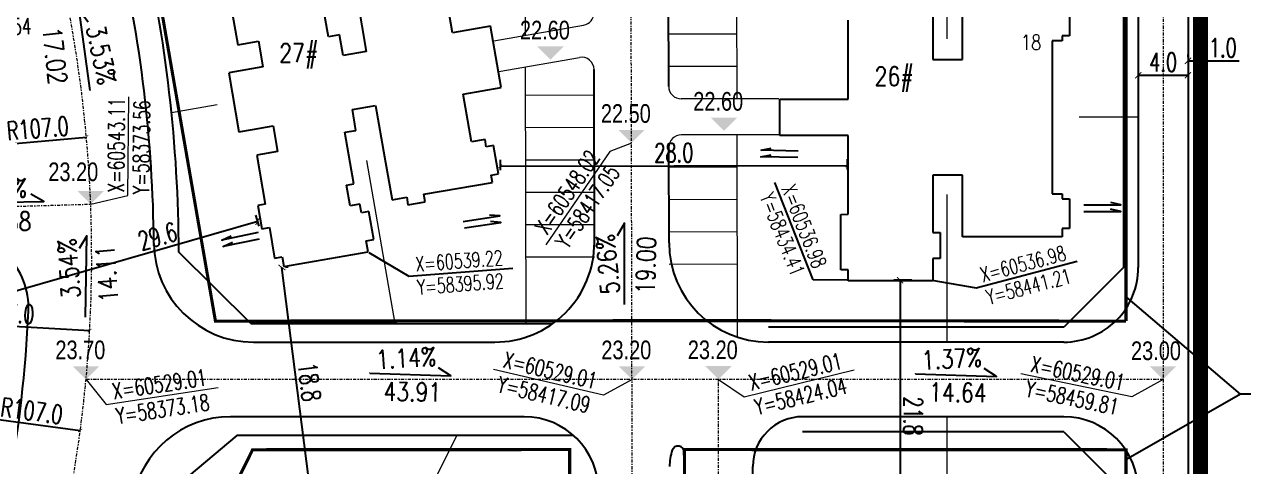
# Model space of a CAD drawing. Header units: inches. Extents: x 393 to 1582, y 246 to 1188.
# Drawn here: x 1332.2 to 1430.3, y 731.2 to 766.8 of the extents above; entities that cross this region are included whole.
import ezdxf

# ---------------------------------------------------------------- set-up
doc = ezdxf.new("R2010")
doc.units = ezdxf.units.IN
doc.header["$MEASUREMENT"] = 0
for name, pattern in [('BORDER2', [0.875, 0.25, -0.125, 0.25, -0.125, 0, -0.125]), ('CENTERX2', [4, 2.5, -0.5, 0.5, -0.5]), ('DASHED2', [0.375, 0.25, -0.125]), ('DOTE', [2.42, 2, -0.2, 0.02, -0.2])]:
    doc.linetypes.add(name, pattern=pattern)
for name, color, linetype in [('buildcoor', 7, 'Continuous'), ('DIM', 4, 'Continuous'), ('drain', 4, 'Continuous'), ('ELEV', 1, 'Continuous'), ('ROAD-TEXT', 4, 'Continuous'), ('roaddim', 2, 'Continuous'), ('roadradiu', 3, 'Continuous'), ('rod', 1, 'Continuous'), ('外墙', 42, 'Continuous'), ('建筑层数', 7, 'Continuous'), ('车库边线', 4, 'DOTE')]:
    doc.layers.add(name, color=color, linetype=linetype)
for name, color, linetype, lineweight in [('HONG', 6, 'DOTE', 15), ('parking', 30, 'Continuous', 18), ('ROAD', 1, 'Continuous', 25), ('ROAD-CENTER', 7, 'CENTERX2', 18), ('ROAD-ZB', 4, 'Continuous', 15), ('walk', 2, 'Continuous', 18), ('围墙', 75, 'FENCELINE1', 15), ('建筑型号', 2, 'Continuous', 18)]:
    doc.layers.add(name, color=color, linetype=linetype, lineweight=lineweight)
doc.styles.add('_HZTXT', font='txt.shx', dxfattribs={"width": 0.8, "bigfont": 'hztxt.shx'})
doc.styles.add('DIM_FONT', font='SIMPLEX.shx', dxfattribs={"width": 0.8})
doc.styles.add('FLS', font='', dxfattribs={"width": 0.8})
doc.styles.add('HZ', font='simplex.shx', dxfattribs={"width": 0.7, "bigfont": 'hztxt.shx'})
doc.styles.get('FLS').set_extended_font_data('创艺繁隶书')
doc.linetypes.add('FENCELINE1', pattern='A,0.25,-0.1,[133,ltypeshp.shx,S=0.1,R=0,X=-0.1,Y=0],-0.1,1', length=1.45)
doc.dimstyles.new('NORMAL', dxfattribs={"dimtxt": 1.5, "dimasz": 0.3, "dimexe": 0.5, "dimexo": 0.3, "dimgap": 0.3, "dimtad": 1, "dimdec": 1, "dimzin": 1, "dimdsep": 46, "dimtxsty": 'HZ', "dimblk": 'ARCHTICK', "dimcen": 0, "dimclrt": 256, "dimadec": 0, "dimazin": 0, "dimtfac": 1, "dimtdec": 1, "dimtofl": 0, "dimtmove": 0, "dimatfit": 3, "dimldrblk": 'ARCHTICK', "dimfxl": 1, "dimtolj": 2, "dimtzin": 0, "dimarcsym": 0})

# ---------------------------------------------------------------- blocks, each defined once
blk = doc.blocks.new('_ARCHTICK')
at = {"color": 0, "linetype": 'ByBlock', "const_width": 0.15}
blk.add_lwpolyline([(-0.5, -0.5), (0.5, 0.5)], dxfattribs=at)
blk = doc.blocks.new('*D133')
at = {"layer": 'DEFPOINTS', "color": 0, "ltscale": 0.3, "transparency": 16777216}
for p in [(1230.658, 748.136), (1336.737, 734.125)]:
    blk.add_point(p, dxfattribs=at)
at = {"layer": 'roadradiu', "color": 0, "lineweight": -2, "ltscale": 0.3, "transparency": 16777216}
blk.add_line((1329.893, 735.029), (1336.737, 734.125), dxfattribs=at)
at = {"layer": 'roadradiu', "color": 0, "lineweight": -2, "ltscale": 0.3, "transparency": 16777216, "xscale": 0.3, "yscale": 0.3, "zscale": 0.3, "rotation": 352.4757453333669}
blk.add_blockref('_ARCHTICK', (1336.737, 734.125), dxfattribs=at)
at = {"layer": 'roadradiu', "ltscale": 0.3, "transparency": 16777216, "insert": (1332.831, 735.7), "char_height": 1.5, "attachment_point": 5, "rotation": 352.47575, "style": 'HZ'}
blk.add_mtext('\\A2;R107.0', dxfattribs=at)
blk = doc.blocks.new('*D134')
at = {"layer": 'DEFPOINTS', "color": 0, "ltscale": 0.3, "transparency": 16777216}
for p in [(1337.23, 757.702), (1230.658, 748.136)]:
    blk.add_point(p, dxfattribs=at)
at = {"layer": 'roadradiu', "color": 0, "lineweight": -2, "ltscale": 0.3, "transparency": 16777216}
blk.add_line((1330.592, 757.106), (1337.23, 757.702), dxfattribs=at)
at = {"layer": 'roadradiu', "color": 0, "lineweight": -2, "ltscale": 0.3, "transparency": 16777216, "xscale": 0.3, "yscale": 0.3, "zscale": 0.3, "rotation": 5.129008146556584}
blk.add_blockref('_ARCHTICK', (1337.23, 757.702), dxfattribs=at)
at = {"layer": 'roadradiu', "ltscale": 0.3, "transparency": 16777216, "insert": (1333.312, 758.404), "char_height": 1.5, "attachment_point": 5, "rotation": 5.12901, "style": 'HZ'}
blk.add_mtext('\\A2;R107.0', dxfattribs=at)
blk = doc.blocks.new('*D135')
at = {"layer": 'DEFPOINTS', "color": 0, "ltscale": 0.3, "transparency": 16777216}
for p in [(1335.248, 770.716), (1230.658, 748.136)]:
    blk.add_point(p, dxfattribs=at)
at = {"layer": 'roadradiu', "color": 0, "lineweight": -2, "ltscale": 0.3, "transparency": 16777216}
blk.add_line((1329.139, 769.397), (1335.248, 770.716), dxfattribs=at)
at = {"layer": 'roadradiu', "color": 0, "lineweight": -2, "ltscale": 0.3, "transparency": 16777216, "xscale": 0.3, "yscale": 0.3, "zscale": 0.3, "rotation": 12.18248705883237}
blk.add_blockref('_ARCHTICK', (1335.248, 770.716), dxfattribs=at)
at = {"layer": 'roadradiu', "ltscale": 0.3, "transparency": 16777216, "insert": (1331.679, 771.019), "char_height": 1.5, "attachment_point": 5, "rotation": 12.18249, "style": 'HZ'}
blk.add_mtext('\\A2;R107.0', dxfattribs=at)
blk = doc.blocks.new('*D101')
at = {"layer": 'DEFPOINTS', "color": 0, "ltscale": 0.3, "transparency": 16777216}
for p in [(1230.658, 748.136), (1337.491, 742.157)]:
    blk.add_point(p, dxfattribs=at)
at = {"layer": 'roadradiu', "color": 0, "lineweight": -2, "ltscale": 0.3, "transparency": 16777216}
blk.add_line((1327.681, 742.706), (1337.491, 742.157), dxfattribs=at)
at = {"layer": 'roadradiu', "color": 0, "lineweight": -2, "ltscale": 0.3, "transparency": 16777216, "xscale": 0.3, "yscale": 0.3, "zscale": 0.3, "rotation": 356.7965043418631}
blk.add_blockref('_ARCHTICK', (1337.491, 742.157), dxfattribs=at)
at = {"layer": 'roadradiu', "ltscale": 0.3, "transparency": 16777216, "insert": (1330.56, 743.596), "char_height": 1.5, "attachment_point": 5, "rotation": 356.7965, "style": 'HZ'}
blk.add_mtext('\\A2;R107.0', dxfattribs=at)
blk = doc.blocks.new('*D242')
at = {"layer": 'DEFPOINTS', "color": 0, "ltscale": 0.3, "transparency": 16777216}
for p in [(1398.427, 755.427), (1370.522, 754.738), (1398.428, 754.796)]:
    blk.add_point(p, dxfattribs=at)
at = {"layer": 'DIM', "color": 0, "lineweight": -2, "ltscale": 0.3, "transparency": 16777216}
for p, q in [((1370.521, 755.038), (1370.519, 755.868)), ((1370.521, 755.368), (1398.427, 755.427)), ((1398.427, 755.096), (1398.426, 755.927))]:
    blk.add_line(p, q, dxfattribs=at)
at = {"layer": 'DIM', "color": 0, "lineweight": -2, "ltscale": 0.3, "transparency": 16777216, "xscale": 0.3, "yscale": 0.3, "zscale": 0.3}
for p, rotation in [((1370.521, 755.368), 180.1195534795543), ((1398.427, 755.427), 0.1195534795542959)]:
    blk.add_blockref('_ARCHTICK', p, dxfattribs=dict(at, rotation=rotation))
at = {"layer": 'DIM', "ltscale": 0.3, "transparency": 16777216, "insert": (1384.471, 756.448), "char_height": 1.5, "attachment_point": 5, "rotation": 0.11955, "style": 'HZ'}
blk.add_mtext('\\A2;28.0', dxfattribs=at)
blk = doc.blocks.new('*D93')
at = {"layer": 'DEFPOINTS', "color": 0, "ltscale": 0.3, "transparency": 16777216}
for p in [(1403.917, 746.194), (1402.666, 724.377), (1403.919, 724.377)]:
    blk.add_point(p, dxfattribs=at)
at = {"layer": 'DIM', "color": 0, "lineweight": -2, "ltscale": 0.3, "transparency": 16777216}
for p, q in [((1403.617, 746.194), (1402.165, 746.194)), ((1402.665, 746.194), (1402.666, 724.377)), ((1403.619, 724.377), (1402.166, 724.377))]:
    blk.add_line(p, q, dxfattribs=at)
at = {"layer": 'DIM', "color": 0, "lineweight": -2, "ltscale": 0.3, "transparency": 16777216, "xscale": 0.5, "yscale": 0.5, "zscale": 0.5}
for p, rotation in [((1402.665, 746.194), 90.00443267579449), ((1402.666, 724.377), 270.0044326757945)]:
    blk.add_blockref('_ARCHTICK', p, dxfattribs=dict(at, rotation=rotation))
at = {"layer": 'DIM', "ltscale": 0.3, "transparency": 16777216, "insert": (1403.716, 735.285), "char_height": 1.5, "attachment_point": 5, "rotation": 270.00443, "style": 'HZ'}
blk.add_mtext('\\A2;21.8', dxfattribs=at)
blk = doc.blocks.new('psss')
at = {"layer": 'drain', "ltscale": 3}
for points in [[(-2.979, 0.527), (0.007, 0.531), (-0.808, 0.714)], [(-2.967, -0.004), (0, 0), (-0.815, 0.183)]]:
    blk.add_lwpolyline(points, dxfattribs=at)
blk = doc.blocks.new('*D445')
at = {"layer": 'DEFPOINTS', "color": 0, "ltscale": 0.3, "transparency": 16777216}
for p in [(1421.826, 763.842), (1425.826, 763.842), (1425.827, 762.677)]:
    blk.add_point(p, dxfattribs=at)
at = {"layer": 'roaddim', "color": 0, "lineweight": -2, "ltscale": 0.3, "transparency": 16777216}
for p, q in [((1421.827, 763.542), (1421.827, 762.176)), ((1425.827, 763.542), (1425.827, 762.177)), ((1421.827, 762.676), (1425.827, 762.677))]:
    blk.add_line(p, q, dxfattribs=at)
at = {"layer": 'roaddim', "color": 0, "lineweight": -2, "ltscale": 0.3, "transparency": 16777216, "xscale": 0.5, "yscale": 0.5, "zscale": 0.5}
for p, rotation in [((1421.827, 762.676), 180.0044326757362), ((1425.827, 762.677), 0.004432675736225939)]:
    blk.add_blockref('_ARCHTICK', p, dxfattribs=dict(at, rotation=rotation))
at = {"layer": 'roaddim', "ltscale": 0.3, "transparency": 16777216, "insert": (1423.827, 763.726), "char_height": 1.5, "attachment_point": 5, "rotation": 0.00443, "style": 'HZ'}
blk.add_mtext('\\A2;4.0', dxfattribs=at)
blk = doc.blocks.new('*D458')
at = {"layer": 'DEFPOINTS', "color": 0, "ltscale": 0.3, "transparency": 16777216}
for p in [(1352.948, 747.223), (1352.948, 747.223), (1355.311, 728.579)]:
    blk.add_point(p, dxfattribs=at)
at = {"layer": 'DIM', "color": 0, "lineweight": -2, "ltscale": 0.3, "transparency": 16777216}
for p, q in [((1355.311, 728.579), (1352.948, 747.223)), ((1353.245, 747.261), (1353.444, 747.286)), ((1355.609, 728.617), (1355.807, 728.642))]:
    blk.add_line(p, q, dxfattribs=at)
at = {"layer": 'DIM', "color": 0, "lineweight": -2, "ltscale": 0.3, "transparency": 16777216, "xscale": 0.5, "yscale": 0.5, "zscale": 0.5}
for p, rotation in [((1352.948, 747.223), 97.22374754154184), ((1355.311, 728.579), 277.2237475415419)]:
    blk.add_blockref('_ARCHTICK', p, dxfattribs=dict(at, rotation=rotation))
at = {"layer": 'DIM', "ltscale": 0.3, "transparency": 16777216, "insert": (1355.171, 738.033), "char_height": 1.5, "attachment_point": 5, "rotation": 277.22375, "style": 'HZ'}
blk.add_mtext('\\A2;18.8', dxfattribs=at)
blk = doc.blocks.new('*D475')
at = {"layer": 'DEFPOINTS', "color": 0, "ltscale": 0.3, "transparency": 16777216}
for p in [(1425.826, 763.837), (1426.826, 763.837), (1426.826, 763.837)]:
    blk.add_point(p, dxfattribs=at)
at = {"layer": 'roaddim', "color": 0, "lineweight": -2, "ltscale": 0.3, "transparency": 16777216}
for p, q in [((1425.826, 764.137), (1425.826, 764.337)), ((1426.826, 764.137), (1426.826, 764.337)), ((1425.826, 763.837), (1426.826, 763.837)), ((1426.826, 763.837), (1429.926, 763.837))]:
    blk.add_line(p, q, dxfattribs=at)
at = {"layer": 'roaddim', "color": 0, "lineweight": -2, "ltscale": 0.3, "transparency": 16777216, "xscale": 0.5, "yscale": 0.5, "zscale": 0.5}
for p, rotation in [((1425.826, 763.837), 180.0044326756319), ((1426.826, 763.837), 0.004432675631941912)]:
    blk.add_blockref('_ARCHTICK', p, dxfattribs=dict(at, rotation=rotation))
at = {"layer": 'roaddim', "ltscale": 0.3, "transparency": 16777216, "insert": (1428.626, 764.887), "char_height": 1.5, "attachment_point": 5, "rotation": 0.00443, "style": 'HZ'}
blk.add_mtext('\\A2;1.0', dxfattribs=at)
blk = doc.blocks.new('*D485')
at = {"layer": 'DEFPOINTS', "color": 0, "ltscale": 0.3, "transparency": 16777216}
for p in [(1351.004, 750.954), (1351.201, 750.269), (1322.783, 742.077)]:
    blk.add_point(p, dxfattribs=at)
at = {"layer": 'DIM', "color": 0, "lineweight": -2, "ltscale": 0.3, "transparency": 16777216}
for p, q in [((1351.118, 750.558), (1350.866, 751.434)), ((1322.586, 742.762), (1351.004, 750.954)), ((1322.7, 742.365), (1322.448, 743.242))]:
    blk.add_line(p, q, dxfattribs=at)
at = {"layer": 'DIM', "color": 0, "lineweight": -2, "ltscale": 0.3, "transparency": 16777216, "xscale": 0.5, "yscale": 0.5, "zscale": 0.5}
for p, rotation in [((1351.004, 750.954), 16.08136044582039), ((1322.586, 742.762), 196.0813604458204)]:
    blk.add_blockref('_ARCHTICK', p, dxfattribs=dict(at, rotation=rotation))
at = {"layer": 'DIM', "ltscale": 0.3, "transparency": 16777216, "insert": (1342.958, 749.727), "char_height": 1.5, "attachment_point": 5, "rotation": 16.08136, "style": 'HZ'}
blk.add_mtext('\\A2;29.6', dxfattribs=at)
blk = doc.blocks.new('*D492')
at = {"layer": 'DEFPOINTS', "color": 0, "ltscale": 0.3, "transparency": 16777216}
for p in [(1358.601, 931.789), (1401.243, 584.396)]:
    blk.add_point(p, dxfattribs=at)
at = {"layer": 'roadradiu', "color": 0, "lineweight": -2, "ltscale": 0.3, "transparency": 16777216}
blk.add_line((1359.887, 921.316), (1358.601, 931.789), dxfattribs=at)
at = {"layer": 'roadradiu', "color": 0, "lineweight": -2, "ltscale": 0.3, "transparency": 16777216, "xscale": 0.3, "yscale": 0.3, "zscale": 0.3, "rotation": 96.9979633637875}
blk.add_blockref('_ARCHTICK', (1358.601, 931.789), dxfattribs=at)
at = {"layer": 'roadradiu', "ltscale": 0.3, "transparency": 16777216, "insert": (1360.573, 924.347), "char_height": 1.5, "attachment_point": 5, "rotation": 276.99796, "style": 'HZ'}
blk.add_mtext('\\A2;R350.0', dxfattribs=at)
blk = doc.blocks.new('*D366')
at = {"layer": 'DEFPOINTS', "color": 0, "ltscale": 0.3, "transparency": 16777216}
for p in [(1186.267, 889.56), (1351.243, 417.562)]:
    blk.add_point(p, dxfattribs=at)
at = {"layer": 'roadradiu', "color": 0, "lineweight": -2, "ltscale": 0.3, "transparency": 16777216}
blk.add_line((1189.23, 881.081), (1186.267, 889.56), dxfattribs=at)
at = {"layer": 'roadradiu', "color": 0, "lineweight": -2, "ltscale": 0.3, "transparency": 16777216, "xscale": 0.5, "yscale": 0.5, "zscale": 0.5, "rotation": 109.2659378040136}
blk.add_blockref('_ARCHTICK', (1186.267, 889.56), dxfattribs=at)
at = {"layer": 'roadradiu', "ltscale": 0.3, "transparency": 16777216, "insert": (1189.256, 884.189), "char_height": 1.5, "attachment_point": 5, "rotation": 289.26594, "style": 'HZ'}
blk.add_mtext('\\A2;R500.0', dxfattribs=at)

msp = doc.modelspace()

# ---------------------------------------------------------------- linework, layer by layer
at = {"color": 0, "linetype": 'Continuous', "ltscale": 0.8}
msp.add_lwpolyline([(1426.844, 536.092), (1426.815, 910.745), (1426.807, 1022.255), (1400.036, 1024.325), (1284.261, 1007.768), (1266.137, 999.783), (1247.635, 993.698), (1228.285, 991.04), (1202.494, 982.36), (1117.913, 953.896), (1100.558, 945.076), (1085.516, 940.69), (1081.804, 939.607), (1046.289, 923.855), (1029.998, 913.017), (996.429, 893.636), (977.879, 887.026), (961.959, 875.839), (928.516, 856.12), (914.05, 842.892), (896.276, 834.465), (836.029, 788.221), (789.969, 749.228)], dxfattribs=at)
at = {"layer": 'buildcoor', "color": 0, "ltscale": 0.3}
for points in [[(1395.679, 746.237), (1392.588, 754.048)], [(1359.943, 748.437), (1363.152, 746.538)], [(1408.795, 745.582), (1416.913, 747.741)], [(1363.152, 746.538), (1371.527, 747.182)], [(1398.429, 746.193), (1395.679, 746.237)], [(1405.229, 746.194), (1408.795, 745.582)]]:
    msp.add_lwpolyline(points, dxfattribs=at)
at = {"layer": 'DIM', "color": 0, "ltscale": 0.3}
for p, q in [((1420.628, 747.228), (1415.828, 742.427)), ((1415.829, 734.027), (1420.629, 729.228))]:
    msp.add_line(p, q, dxfattribs=at)
at = {"layer": 'ELEV', "color": 0}
for points in [[(1373.5, 764.995), (1375.621, 764.995), (1374.561, 763.934)], [(1387.438, 759.267), (1389.559, 759.267), (1388.499, 758.207)], [(1380.007, 758.29), (1382.128, 758.29), (1381.067, 757.23)], [(1380.007, 758.29), (1382.128, 758.29), (1381.067, 757.23)], [(1336.516, 753.38), (1338.637, 753.38), (1337.576, 752.319)], [(1336.138, 739.288), (1338.259, 739.288), (1337.198, 738.227)], [(1380.047, 739.286), (1382.169, 739.286), (1381.108, 738.225)], [(1387, 739.296), (1389.121, 739.296), (1388.06, 738.235)], [(1422.757, 739.288), (1424.878, 739.288), (1423.817, 738.227)]]:
    msp.add_solid(points, dxfattribs=at)
at = {"layer": 'HONG', "color": 0, "linetype": 'BORDER2', "ltscale": 0.8, "const_width": 1.2}
msp.add_lwpolyline([(1426.844, 536.092), (1426.815, 910.745), (1426.807, 1022.255), (1400.036, 1024.325), (1284.261, 1007.768), (1266.137, 999.783), (1247.635, 993.698), (1228.285, 991.04), (1202.494, 982.36), (1117.913, 953.896), (1100.558, 945.076), (1085.516, 940.69), (1081.804, 939.607), (1046.289, 923.855), (1029.998, 913.017), (996.429, 893.636), (977.879, 887.026), (961.959, 875.839), (928.516, 856.12), (914.05, 842.892), (896.276, 834.465), (836.029, 788.221), (789.969, 749.228)], dxfattribs=at)
at = {"layer": 'parking', "color": 0}
for p, q in [((1372.549, 765.899), (1372.494, 791.568)), ((1389.56, 760.786), (1389.509, 784.386)), ((1389.549, 765.986), (1384.049, 765.974)), ((1372.598, 742.726), (1372.554, 763.363)), ((1389.554, 763.386), (1384.054, 763.374)), ((1372.559, 761.08), (1378.059, 761.092)), ((1372.565, 758.48), (1378.065, 758.492)), ((1389.601, 741.623), (1389.566, 757.886)), ((1372.57, 755.88), (1378.07, 755.892)), ((1389.571, 755.286), (1384.071, 755.274)), ((1372.576, 753.28), (1378.076, 753.292)), ((1389.577, 752.686), (1384.077, 752.674)), ((1372.581, 750.68), (1378.081, 750.692)), ((1389.583, 750.086), (1384.083, 750.074)), ((1372.587, 748.08), (1378.087, 748.092)), ((1389.588, 747.486), (1384.088, 747.474))]:
    msp.add_line(p, q, dxfattribs=at)
at = {"layer": 'ROAD', "color": 0, "linetype": 'Continuous'}
for p, q in [((1425.814, 924.973), (1425.84, 593.975)), ((1420.625, 786.79), (1420.628, 747.228)), ((1421.825, 786.79), (1421.828, 747.228)), ((1415.828, 742.427), (1392.084, 742.427)), ((1415.828, 741.227), (1392.084, 741.227)), ((1415.829, 735.227), (1394.822, 735.227)), ((1415.829, 734.027), (1394.822, 734.027)), ((1385.32, 732.367), (1385.346, 713.519)), ((1390.846, 713.527), (1390.822, 731.222))]:
    msp.add_line(p, q, dxfattribs=at)
at = {"layer": 'ROAD', "color": 0}
for p, q in [((1384.058, 761.774), (1384.011, 783.374)), ((1378.084, 749.244), (1378.055, 763.131)), ((1384.084, 749.21), (1384.068, 756.874)), ((1350.443, 742.727), (1344.658, 748.46)), ((1350.443, 742.727), (1374.748, 742.727)), ((1350.653, 741.227), (1354.783, 741.227)), ((1350.653, 741.227), (1370.084, 741.227)), ((1354.962, 735.227), (1348.822, 735.227)), ((1372.427, 735.227), (1348.822, 735.227)), ((1349.33, 733.727), (1342.929, 728.355)), ((1376.396, 733.727), (1349.33, 733.727))]:
    msp.add_line(p, q, dxfattribs=at)
for centre, radius, start, end in [((1230.658, 748.136), 114, 0.1628, 13.09782), ((1230.658, 748.136), 112, 0.52086, 13.09782), ((1370.084, 749.227), 8, 270, 0.12254), ((1392.084, 749.227), 8, 180.12254, 270), ((1350.653, 749.227), 8, 180.52086, 270), ((1350.653, 749.227), 8, 180.52086, 270), ((1348.822, 727.227), 8, 90, 169.96556), ((1372.427, 729.227), 6, 0.12254, 90)]:
    msp.add_arc(centre, radius, start, end, dxfattribs=at)
at = {"layer": 'ROAD', "color": 0, "linetype": 'Continuous'}
for centre, radius, start, end in [((1415.828, 747.227), 6, 270, 0.00443), ((1394.822, 731.227), 4, 90, 180.07863), ((1415.829, 729.227), 6, 0.00443, 90), ((1388.13, 731.227), 4, 161.00617, 180.11013), ((1384.82, 732.366), 0.5, 0.07863, 161.00617)]:
    msp.add_arc(centre, radius, start, end, dxfattribs=at)
at = {"layer": 'ROAD-CENTER', "color": 5, "ltscale": 0.1}
for p, q in [((1423.814, 925.071), (1423.828, 738.227)), ((1381.321, 638.6), (1380.798, 882.992)), ((1145.762, 746.643), (1337.576, 752.319)), ((1355.63, 738.227), (1337.198, 738.227)), ((1423.828, 738.227), (1337.198, 738.227)), ((1388.096, 713.523), (1388.062, 738.227)), ((1423.828, 738.227), (1423.84, 593.974))]:
    msp.add_line(p, q, dxfattribs=at)
msp.add_arc((1230.658, 748.136), 107, 325.12521, 13.09782, dxfattribs=at)
at = {"layer": 'ROAD-TEXT', "color": 0}
for points in [[(1337.532, 761.444), (1337.532, 761.444), (1336.649, 767.904), (1337.38, 766.977)], [(1327.277, 752.411), (1327.277, 752.411), (1333.796, 752.538), (1332.767, 753.116)], [(1380.509, 744.26), (1380.509, 744.26), (1380.51, 750.78), (1379.912, 749.762)], [(1337.162, 743.243), (1337.162, 743.243), (1337.265, 749.762), (1336.651, 748.754)], [(1360.023, 738.737), (1360.023, 738.737), (1366.54, 738.514), (1365.543, 739.146)], [(1403.901, 738.683), (1403.901, 738.683), (1410.418, 738.461), (1409.421, 739.093)]]:
    msp.add_lwpolyline(points, dxfattribs=at)
at = {"layer": 'ROAD-ZB', "color": 0, "ltscale": 0.3}
for points in [[(1340.57, 753.022), (1340.647, 760.931)], [(1381.067, 757.23), (1379.319, 756.539)], [(1379.319, 756.539), (1374.175, 749.033)], [(1337.576, 752.319), (1340.57, 753.022)], [(1378.815, 736.953), (1369.956, 739.037)], [(1390.134, 736.837), (1398.974, 738.995)], [(1421.295, 736.83), (1412.382, 738.664)], [(1337.198, 738.227), (1338.826, 736.202)], [(1338.826, 736.202), (1347.821, 737.575)], [(1381.108, 738.225), (1378.815, 736.953)], [(1388.062, 738.227), (1390.134, 736.837)], [(1423.828, 738.227), (1421.295, 736.83)]]:
    msp.add_lwpolyline(points, dxfattribs=at)
at = {"layer": 'roaddim', "color": 0, "ltscale": 0.3}
for points in [[(1430.055, 737.035), (1420.828, 744.891)], [(1430.055, 737.035), (1420.829, 731.752)], [(1444.642, 737.035), (1430.055, 737.035)]]:
    msp.add_lwpolyline(points, dxfattribs=at)
at = {"layer": 'rod', "color": 0, "ltscale": 0.3}
for centre, radius, start, end in [((1326.568, 743.99), 6, 357.52454, 91.69492), ((1230.658, 748.136), 102, 341.41031, 357.52454)]:
    msp.add_arc(centre, radius, start, end, dxfattribs=at)
at = {"layer": 'walk', "color": 0}
for p, q in [((1369.982, 765.454), (1377.216, 766.709)), ((1370.409, 762.99), (1376.884, 764.114)), ((1392.929, 760.793), (1385.06, 760.777)), ((1392.935, 757.893), (1385.066, 757.877))]:
    msp.add_line(p, q, dxfattribs=at)
for centre, start, end in [((1377.045, 767.694), 279.84337, 0.12254), ((1377.055, 763.129), 0.12254, 99.84337), ((1385.058, 761.777), 180.12254, 270.12254), ((1385.068, 756.877), 90.12254, 180.12254)]:
    msp.add_arc(centre, 1, start, end, dxfattribs=at)
at = {"layer": '围墙', "color": 0, "ltscale": 0.2}
for p, q in [((1406.434, 779.593), (1406.427, 765.594)), ((1344.071, 759.689), (1347.731, 760.324)), ((1362.051, 742.727), (1359.779, 755.818)), ((1406.436, 753.094), (1406.437, 741.227)), ((1406.438, 735.227), (1406.438, 717.476)), ((1359.422, 718.399), (1367.008, 733.727))]:
    msp.add_line(p, q, dxfattribs=at)
at = {"layer": '围墙', "color": 0, "ltscale": 0.3}
msp.add_line((1417.078, 759.345), (1421.827, 759.345), dxfattribs=at)
at = {"layer": '外墙', "color": 2, "ltscale": 0.1}
for p, q in [((1356.688, 765.779), (1355.97, 769.917)), ((1366.682, 766.092), (1366.015, 769.935)), ((1348.71, 769.064), (1349.393, 765.122)), ((1407.694, 763.948), (1407.694, 768.898)), ((1359.02, 768.721), (1359.738, 764.583)), ((1405.294, 768.548), (1405.294, 763.948)), ((1416.294, 768.249), (1416.294, 765.849)), ((1398.494, 760.748), (1398.493, 767.098)), ((1357.575, 765.933), (1356.688, 765.779)), ((1357.866, 764.258), (1357.575, 765.933)), ((1369.736, 766.622), (1366.682, 766.092)), ((1370.591, 761.696), (1369.736, 766.622)), ((1416.294, 765.849), (1415.694, 765.849)), ((1415.694, 765.849), (1415.694, 765.449)), ((1349.393, 765.122), (1351.068, 765.413)), ((1351.068, 765.413), (1351.427, 763.344)), ((1415.694, 765.449), (1414.894, 765.449)), ((1414.894, 765.449), (1414.901, 753.149)), ((1359.738, 764.583), (1357.866, 764.258)), ((1405.294, 763.948), (1407.694, 763.948)), ((1351.427, 763.344), (1348.669, 762.865)), ((1348.669, 762.865), (1349.489, 758.136)), ((1367.537, 761.166), (1370.591, 761.696)), ((1368.204, 757.323), (1367.537, 761.166)), ((1358.618, 759.923), (1360.49, 760.248)), ((1360.49, 760.248), (1361.208, 756.11)), ((1392.994, 760.747), (1398.494, 760.748)), ((1392.994, 757.847), (1392.994, 760.747)), ((1358.909, 758.248), (1358.618, 759.923)), ((1349.489, 758.136), (1350.573, 758.324)), ((1350.573, 758.324), (1352.248, 758.615)), ((1352.248, 758.615), (1352.607, 756.546)), ((1358.022, 758.094), (1358.909, 758.248)), ((1358.449, 755.631), (1358.022, 758.094)), ((1369.287, 757.511), (1368.204, 757.323)), ((1369.39, 756.92), (1369.287, 757.511)), ((1369.981, 757.023), (1369.39, 756.92)), ((1370.374, 754.757), (1369.981, 757.023)), ((1398.494, 757.848), (1392.994, 757.847)), ((1398.495, 751.498), (1398.494, 757.848)), ((1352.607, 756.546), (1350.932, 756.255)), ((1350.932, 756.255), (1351.616, 752.314)), ((1361.208, 756.11), (1361.806, 752.661)), ((1358.74, 753.956), (1358.449, 755.631)), ((1369.783, 754.654), (1370.374, 754.757)), ((1369.886, 754.063), (1369.783, 754.654)), ((1407.695, 754.648), (1405.295, 754.648)), ((1405.295, 754.648), (1405.295, 750.048)), ((1407.695, 749.698), (1407.695, 754.648)), ((1358.149, 753.853), (1358.74, 753.956)), ((1358.439, 752.178), (1358.149, 753.853)), ((1364.368, 753.106), (1369.886, 754.063)), ((1364.471, 752.514), (1364.368, 753.106)), ((1414.901, 753.149), (1415.702, 753.149)), ((1415.702, 753.149), (1415.702, 752.749)), ((1351.616, 752.314), (1351.025, 752.211)), ((1351.025, 752.211), (1351.349, 750.339)), ((1359.228, 752.315), (1358.439, 752.178)), ((1359.347, 751.625), (1359.228, 752.315)), ((1361.806, 752.661), (1362.989, 752.866)), ((1362.989, 752.866), (1363.091, 752.275)), ((1363.091, 752.275), (1364.471, 752.514)), ((1415.702, 752.749), (1416.295, 752.749)), ((1416.295, 752.749), (1416.295, 750.349)), ((1359.938, 751.728), (1359.347, 751.625)), ((1360.332, 749.462), (1359.938, 751.728)), ((1397.895, 751.497), (1398.495, 751.498)), ((1397.895, 747.047), (1397.895, 751.497)), ((1351.349, 750.339), (1351.941, 750.442)), ((1351.941, 750.442), (1352.368, 747.979)), ((1416.295, 750.349), (1415.695, 750.349)), ((1415.695, 750.349), (1415.695, 749.699)), ((1359.737, 749.359), (1360.332, 749.462)), ((1359.891, 748.472), (1359.737, 749.359)), ((1405.295, 750.048), (1405.895, 750.048)), ((1405.895, 750.048), (1405.895, 747.948)), ((1415.695, 749.699), (1407.695, 749.698)), ((1353.096, 747.293), (1359.891, 748.472)), ((1352.368, 747.979), (1352.959, 748.081)), ((1352.959, 748.081), (1353.096, 747.293)), ((1405.895, 747.948), (1405.295, 747.948)), ((1405.295, 747.948), (1405.295, 746.148)), ((1398.495, 747.048), (1397.895, 747.047)), ((1398.495, 746.148), (1398.495, 747.048)), ((1405.295, 746.148), (1398.495, 746.148))]:
    msp.add_line(p, q, dxfattribs=at)
at = {"layer": '车库边线', "color": 0, "linetype": 'DASHED2', "const_width": 0.25}
for points in [[(1337.582, 800.683), (1333.353, 818.467), (1333.353, 818.467), (1339.896, 878.493), (1339.896, 878.493), (1420.839, 878.493), (1420.839, 878.493), (1420.839, 742.913)], [(1420.839, 742.913), (1386.289, 742.953), (1386.289, 742.953), (1347.606, 742.913), (1337.582, 800.683)]]:
    msp.add_lwpolyline(points, dxfattribs=at)
msp.add_lwpolyline([(1420.839, 732.576), (1385.32, 732.587), (1385.345, 713.996), (1376.09, 713.999), (1376.09, 732.587), (1350.595, 732.576), (1350.595, 732.576), (1350.595, 732.576), (1350.595, 732.576), (1291.935, 614.048), (1291.935, 614.048), (1291.935, 614.048), (1291.935, 581.006), (1420.841, 581.004), (1420.841, 581.004)], close=True, dxfattribs=at)

# ---------------------------------------------------------------- block references
at = {"layer": 'ROAD', "color": 0, "xscale": -1}
for p, rotation in [((1391.48, 756.119), 358.8664822226755), ((1348.219, 748.915), 11.49790387683404)]:
    msp.add_blockref('psss', p, dxfattribs=dict(at, rotation=rotation))
at = {"layer": 'ROAD', "color": 0}
for p, rotation in [((1420.418, 751.72), 359.5915622319342), ((1370.557, 750.853), 8.572685239219648)]:
    msp.add_blockref('psss', p, dxfattribs=dict(at, rotation=rotation))

# ---------------------------------------------------------------- texts
at = {"layer": 'buildcoor', "color": 0, "ltscale": 0.3, "style": 'HZ', "width": 0.7}
for s, rotation, p in [('Y=58434.41', 291.59, (1391.358, 752.916)), ('X=60536.98', 291.59, (1393.088, 753.6)), ('X=60539.22', 4.4, (1363.727, 746.883)), ('X=60536.98', 14.9, (1409.298, 746.026)), ('Y=58395.92', 4.4, (1363.869, 745.029)), ('Y=58441.21', 14.9, (1409.776, 744.228))]:
    msp.add_text(s, height=1.2, rotation=rotation, dxfattribs=at).set_placement(p)
at = {"layer": 'ELEV', "color": 0, "style": 'FLS', "width": 0.8}
for s, p in [('22.60', (1372.096, 765.559)), ('22.60', (1386.034, 759.831)), ('22.50', (1378.603, 758.854)), ('23.20', (1334.165, 754.167)), ('23.70', (1334.734, 739.852)), ('23.20', (1378.643, 739.85)), ('23.20', (1385.596, 739.859)), ('23.00', (1421.24, 739.783))]:
    msp.add_text(s, height=1.5, dxfattribs=at).set_placement(p)
at = {"layer": 'ROAD-TEXT', "color": 0, "style": 'DIM_FONT', "width": 0.8}
for s, rotation, p in [('17.02', 276.32231, (1333.686, 766.469)), ('3.53%', 281.82246, (1337.204, 766.537)), ('3.54%', 94.45971, (1336.756, 744.793)), ('5.26%', 95.36771, (1380.124, 745.149)), ('19.00', 88.50574, (1382.916, 745.074)), ('14.11', 94.45971, (1339.801, 744.485)), ('1.14%', 3.41432, (1360.575, 739.048)), ('1.37%', 3.41432, (1404.453, 738.994)), ('43.91', 359.16346, (1361.112, 736.517)), ('14.64', 359.16346, (1404.99, 736.463))]:
    msp.add_text(s, height=1.5, rotation=rotation, dxfattribs=at).set_placement(p)
for s, p in [('2.37%', (1327.622, 752.867)), ('16.88', (1328.169, 750.194))]:
    msp.add_text(s, height=1.5, dxfattribs=at).set_placement(p)
at = {"layer": 'ROAD-ZB', "color": 0, "ltscale": 0.3, "style": 'HZ', "width": 0.7}
for s, rotation, p in [('Y=58371.54', 2.12, (1325.273, 765.71)), ('X=60543.11', 89.44429, (1340.252, 753.235)), ('Y=58373.56', 89.44429, (1342.267, 753.091)), ('X=60548.02', 55.57, (1374.274, 749.753)), ('Y=58417.05', 55.57, (1375.936, 748.614)), ('X=60529.01', 346.76, (1370.663, 739.204)), ('X=60529.01', 13.72, (1390.688, 737.306)), ('X=60529.01', 348.37, (1413.084, 738.851)), ('X=60529.01', 8.68, (1339.419, 736.621)), ('Y=58417.09', 346.76, (1370.202, 737.243)), ('Y=58424.04', 13.72, (1391.166, 735.349)), ('Y=58459.81', 348.37, (1412.678, 736.878)), ('Y=58373.18', 8.68, (1339.723, 734.63))]:
    msp.add_text(s, height=1.3, rotation=rotation, dxfattribs=at).set_placement(p)
at = {"layer": '建筑型号', "color": 0, "style": '_HZTXT', "width": 0.8}
for s, p in [('27#', (1352.737, 763.722, -0.937)), ('26#', (1400.625, 761.843, -0.937))]:
    msp.add_text(s, height=1.5, dxfattribs=at).set_placement(p)
at = {"layer": '建筑层数', "color": 0, "style": 'DIM_FONT', "width": 0.8}
msp.add_text('18', height=1.2, dxfattribs=at).set_placement((1412.384, 764.725))

# ---------------------------------------------------------------- dimensions: what is measured, and where the dimension line sits
at = {"layer": 'DIM', "color": 0, "ltscale": 0.3}
dim = msp.add_aligned_dim(p1=(1370.522, 754.738), p2=(1398.428, 754.796), distance=0.63, text='28.0', dimstyle='NORMAL', override={"dimzin": 0}, dxfattribs=at)
dim.commit()
dim.dimension.update_dxf_attribs({"geometry": '*D242', "text_midpoint": (1384.471, 756.448)})
dim = msp.add_linear_dim(base=(1351.004, 750.954), p1=(1322.783, 742.077), p2=(1351.201, 750.269), angle=16.08136, dimstyle='NORMAL', override={"dimasz": 0.5, "dimzin": 0}, dxfattribs=at)
dim.commit()
dim.dimension.update_dxf_attribs({"geometry": '*D485', "text_midpoint": (1343.249, 748.718), "dimtype": 161})
for p1, p2, distance, picture, middle in [((1355.311, 728.579), (1352.948, 747.223), 0, '*D458', (1355.171, 738.033)), ((1403.917, 746.194), (1403.919, 724.377), -1.252, '*D93', (1403.716, 735.285))]:
    dim = msp.add_aligned_dim(p1=p1, p2=p2, distance=distance, dimstyle='NORMAL', override={"dimasz": 0.5, "dimzin": 0}, dxfattribs=at)
    dim.commit()
    dim.dimension.update_dxf_attribs({"geometry": picture, "text_midpoint": middle})
at = {"layer": 'roaddim', "color": 0, "ltscale": 0.3}
for p1, p2, distance, picture, middle in [((1425.826, 763.837), (1426.826, 763.837), 0, '*D475', (1428.626, 764.887)), ((1421.826, 763.842), (1425.826, 763.842), -1.166, '*D445', (1423.827, 763.726))]:
    dim = msp.add_aligned_dim(p1=p1, p2=p2, distance=distance, dimstyle='NORMAL', override={"dimasz": 0.5, "dimzin": 0}, dxfattribs=at)
    dim.commit()
    dim.dimension.update_dxf_attribs({"geometry": picture, "text_midpoint": middle})
at = {"layer": 'roadradiu', "color": 0, "ltscale": 0.3}
for center, mpoint, override, picture, middle in [((1401.243, 584.396), (1358.601, 931.789), {"dimzin": 0}, '*D492', (1359.531, 924.219)), ((1351.243, 417.562), (1186.267, 889.56), {"dimasz": 0.5, "dimzin": 0}, '*D366', (1188.265, 883.843)), ((1230.658, 748.136), (1335.248, 770.716), {"dimzin": 0}, '*D135', (1331.9, 769.993)), ((1230.658, 748.136), (1337.23, 757.702), {"dimzin": 0}, '*D134', (1333.406, 757.358)), ((1230.658, 748.136), (1336.737, 734.125), {"dimzin": 0}, '*D133', (1332.694, 734.659)), ((1230.658, 748.136), (1337.491, 742.157), {"dimzin": 0}, '*D101', (1330.502, 742.548))]:
    dim = msp.add_radius_dim(center=center, mpoint=mpoint, dimstyle='NORMAL', override=override, dxfattribs=at)
    dim.commit()
    dim.dimension.update_dxf_attribs({"geometry": picture, "text_midpoint": middle, "dimtype": 164})

doc.saveas('drawing.dxf')
